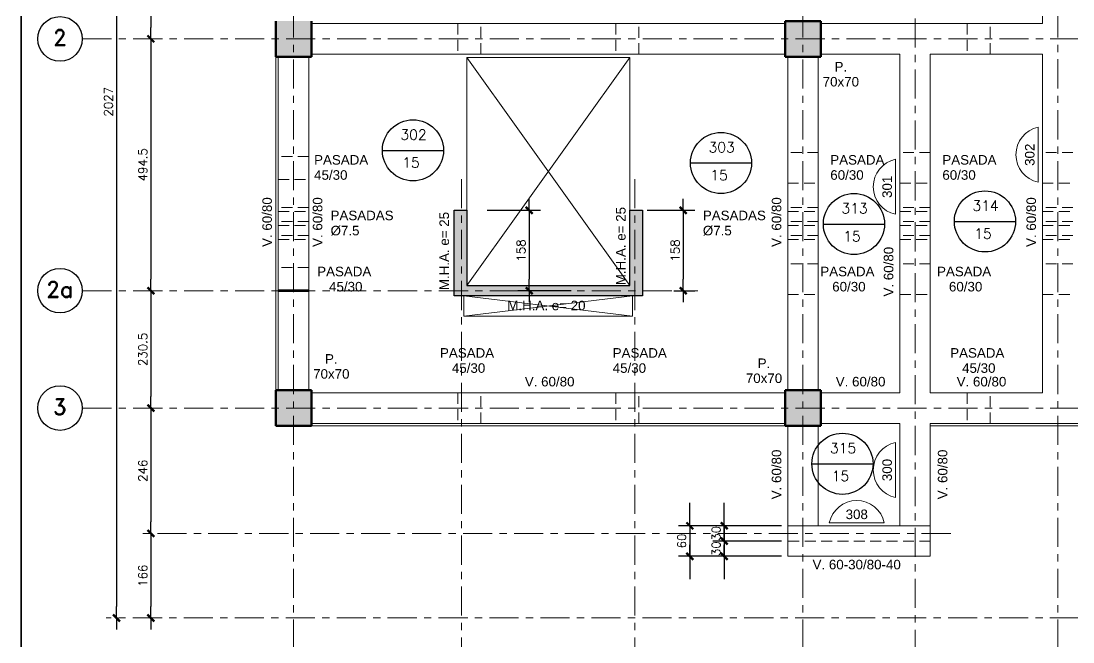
# Model space of a CAD drawing. Extents: x -4 to 6083, y -4 to 8618.
# Drawn here: x 0 to 2065, y 2186 to 3405 of the extents above; entities that cross this region are included whole.
import ezdxf
from ezdxf.enums import TextEntityAlignment as Align

# ---------------------------------------------------------------- set-up
doc = ezdxf.new("R2010")
doc.units = 0
doc.header["$LTSCALE"] = 45
doc.header["$MEASUREMENT"] = 0
doc.linetypes.add('Grid Line', pattern=[2.2225, 1.27, -0.3175, 0.3175, -0.3175])
doc.linetypes.add('RLE-PROYECCION', pattern=[0.71438, 0.47625, -0.23813])
doc.layers.get('0').update_dxf_attribs({"linetype": 'CONTINUOUS'})
for name, color, linetype, lineweight in [('A-DETL-HLIN', 3, 'CONTINUOUS', 70), ('RLE-EJE', 3, 'CONTINUOUS', 25), ('RLE-EJES', 1, 'Grid Line', 9), ('RLE-LOSA', 3, 'CONTINUOUS', 15), ('RLE-MURO', 5, 'CONTINUOUS', 25), ('RLE-PILAR', 5, 'CONTINUOUS', 50), ('RLE-PROYECCION', 2, 'RLE-PROYECCION', 15), ('RLE-SOLID', 252, 'CONTINUOUS', 15), ('RLE-TEXTO-1', 9, 'CONTINUOUS', 9), ('RLE-VANOS', 1, 'CONTINUOUS', 15), ('RLE-VIGA', 3, 'CONTINUOUS', 15)]:
    doc.layers.add(name, color=color, linetype=linetype, lineweight=lineweight)
for name, color, linetype in [('RLA-COTAS', 2, 'CONTINUOUS'), ('RLA-COTAS1', 2, 'CONTINUOUS'), ('RLA-FORMATO', 7, 'CONTINUOUS'), ('RLA-LOSAS', 3, 'CONTINUOUS')]:
    doc.layers.add(name, color=color, linetype=linetype)
doc.styles.add('Arial_1', font='arial.ttf', dxfattribs={"height": 30})
doc.styles.add('Arial_2', font='arial.ttf', dxfattribs={"height": 18.75})
doc.styles.add('ROMAND', font='romand', dxfattribs={"height": 31.5})
doc.styles.add('ROMANS', font='ROMANS.shx', dxfattribs={"height": 16.875})
doc.dimstyles.new('ING-75', dxfattribs={"dimscale": 75, "dimtxt": 0.27, "dimasz": 0.3, "dimexe": 0, "dimexo": 0, "dimgap": 0.1, "dimtad": 1, "dimdec": 1, "dimzin": 12, "dimdsep": 46, "dimtxsty": 'ROMANS', "dimblk": 'TICK1', "dimblk1": 'TICK1', "dimblk2": 'TICK1', "dimcen": 0.09, "dimclrd": 2, "dimclre": 1, "dimclrt": 3, "dimadec": 0, "dimazin": 0, "dimtfac": 1, "dimtdec": 0, "dimtix": 1, "dimtmove": 2, "dimatfit": 3, "dimldrblk": 'TICK1', "dimfxl": 0, "dimfxlon": 1, "dimtolj": 1, "dimtzin": 0, "dimarcsym": 0})

# ---------------------------------------------------------------- blocks, each defined once
blk = doc.blocks.new('TICK1')
at = {"color": 2}
for points in [[(0, 0), (-1, 0)], [(0, 0), (1, 0)]]:
    blk.add_lwpolyline(points, dxfattribs=at)
at = {"color": 2, "const_width": 0.2}
blk.add_lwpolyline([(-0.3, -0.3), (0.3, 0.3)], dxfattribs=at)
blk = doc.blocks.new('*D72')
at = {"layer": 'RLA-COTAS', "color": 2, "lineweight": -2, "transparency": 16777216}
blk.add_line((187.4, 4237.8), (187.4, 2255.8), dxfattribs=at)
at = {"layer": 'RLA-COTAS', "color": 2, "lineweight": -2, "transparency": 16777216, "xscale": 22.5, "yscale": 22.5, "zscale": 22.5}
for p, rotation in [((187.4, 4260.3), 90), ((187.4, 2233.3), 270)]:
    blk.add_blockref('TICK1', p, dxfattribs=dict(at, rotation=rotation))
at = {"layer": 'RLA-COTAS', "color": 3, "transparency": 16777216, "insert": (171.5, 3246.8), "char_height": 16.88, "attachment_point": 5, "rotation": 90, "style": 'ROMANS'}
blk.add_mtext('\\A1;2027', dxfattribs=at)
blk = doc.blocks.new('*D74')
at = {"layer": 'RLA-COTAS', "color": 2, "lineweight": -2, "transparency": 16777216}
blk.add_line((254.9, 3847.8), (254.9, 3392.8), dxfattribs=at)
at = {"layer": 'RLA-COTAS', "color": 2, "lineweight": -2, "transparency": 16777216, "xscale": 22.5, "yscale": 22.5, "zscale": 22.5}
for p, rotation in [((254.9, 3870.3), 90), ((254.9, 3370.3), 270)]:
    blk.add_blockref('TICK1', p, dxfattribs=dict(at, rotation=rotation))
at = {"layer": 'RLA-COTAS', "color": 3, "transparency": 16777216, "insert": (239, 3620.3), "char_height": 16.88, "attachment_point": 5, "rotation": 90, "style": 'ROMANS'}
blk.add_mtext('\\A1;500', dxfattribs=at)
blk = doc.blocks.new('*D75')
at = {"layer": 'RLA-COTAS', "color": 2, "lineweight": -2, "transparency": 16777216}
blk.add_line((254.9, 3347.8), (254.9, 2898.3), dxfattribs=at)
at = {"layer": 'RLA-COTAS', "color": 2, "lineweight": -2, "transparency": 16777216, "xscale": 22.5, "yscale": 22.5, "zscale": 22.5}
for p, rotation in [((254.9, 3370.3), 90), ((254.9, 2875.8), 270)]:
    blk.add_blockref('TICK1', p, dxfattribs=dict(at, rotation=rotation))
at = {"layer": 'RLA-COTAS', "color": 3, "transparency": 16777216, "insert": (239, 3123.1), "char_height": 16.88, "attachment_point": 5, "rotation": 90, "style": 'ROMANS'}
blk.add_mtext('\\A1;494.5', dxfattribs=at)
blk = doc.blocks.new('*D76')
at = {"layer": 'RLA-COTAS', "color": 2, "lineweight": -2, "transparency": 16777216}
blk.add_line((254.9, 2853.3), (254.9, 2667.8), dxfattribs=at)
at = {"layer": 'RLA-COTAS', "color": 2, "lineweight": -2, "transparency": 16777216, "xscale": 22.5, "yscale": 22.5, "zscale": 22.5}
for p, rotation in [((254.9, 2875.8), 90), ((254.9, 2645.3), 270)]:
    blk.add_blockref('TICK1', p, dxfattribs=dict(at, rotation=rotation))
at = {"layer": 'RLA-COTAS', "color": 3, "transparency": 16777216, "insert": (239, 2760.6), "char_height": 16.88, "attachment_point": 5, "rotation": 90, "style": 'ROMANS'}
blk.add_mtext('\\A1;230.5', dxfattribs=at)
blk = doc.blocks.new('*D77')
at = {"layer": 'RLA-COTAS', "color": 2, "lineweight": -2, "transparency": 16777216}
blk.add_line((254.9, 2622.8), (254.9, 2421.8), dxfattribs=at)
at = {"layer": 'RLA-COTAS', "color": 2, "lineweight": -2, "transparency": 16777216, "xscale": 22.5, "yscale": 22.5, "zscale": 22.5}
for p, rotation in [((254.9, 2645.3), 90), ((254.9, 2399.3), 270)]:
    blk.add_blockref('TICK1', p, dxfattribs=dict(at, rotation=rotation))
at = {"layer": 'RLA-COTAS', "color": 3, "transparency": 16777216, "insert": (239, 2522.3), "char_height": 16.88, "attachment_point": 5, "rotation": 90, "style": 'ROMANS'}
blk.add_mtext('\\A1;246', dxfattribs=at)
blk = doc.blocks.new('*D78')
at = {"layer": 'RLA-COTAS', "color": 2, "lineweight": -2, "transparency": 16777216}
blk.add_line((254.9, 2376.8), (254.9, 2255.8), dxfattribs=at)
at = {"layer": 'RLA-COTAS', "color": 2, "lineweight": -2, "transparency": 16777216, "xscale": 22.5, "yscale": 22.5, "zscale": 22.5}
for p, rotation in [((254.9, 2399.3), 90), ((254.9, 2233.3), 270)]:
    blk.add_blockref('TICK1', p, dxfattribs=dict(at, rotation=rotation))
at = {"layer": 'RLA-COTAS', "color": 3, "transparency": 16777216, "insert": (239, 2316.3), "char_height": 16.88, "attachment_point": 5, "rotation": 90, "style": 'ROMANS'}
blk.add_mtext('\\A1;166', dxfattribs=at)
blk = doc.blocks.new('*D97')
at = {"layer": 'RLA-COTAS1', "color": 1, "lineweight": -2, "transparency": 16777216}
for p, q in [((915, 3033.7), (1020, 3033.7)), ((1080, 2875.8), (975, 2875.8))]:
    blk.add_line(p, q, dxfattribs=at)
at = {"layer": 'RLA-COTAS1', "color": 2, "lineweight": -2, "transparency": 16777216}
blk.add_line((997.5, 3011.2), (997.5, 2898.3), dxfattribs=at)
at = {"layer": 'RLA-COTAS1', "color": 2, "lineweight": -2, "transparency": 16777216, "xscale": 22.5, "yscale": 22.5, "zscale": 22.5}
for p, rotation in [((997.5, 3033.7), 90), ((997.5, 2875.8), 270)]:
    blk.add_blockref('TICK1', p, dxfattribs=dict(at, rotation=rotation))
at = {"layer": 'RLA-COTAS1', "color": 3, "transparency": 16777216, "insert": (981.6, 2954.8), "char_height": 16.88, "attachment_point": 5, "rotation": 90, "style": 'ROMANS'}
blk.add_mtext('\\A1;158', dxfattribs=at)
blk = doc.blocks.new('*D98')
at = {"layer": 'RLA-COTAS1', "color": 1, "lineweight": -2, "transparency": 16777216}
for p, q in [((1229.2, 3033.7), (1322.4, 3033.7)), ((1281.4, 2875.8), (1322.4, 2875.8))]:
    blk.add_line(p, q, dxfattribs=at)
at = {"layer": 'RLA-COTAS1', "color": 2, "lineweight": -2, "transparency": 16777216}
blk.add_line((1299.9, 3011.2), (1299.9, 2898.3), dxfattribs=at)
at = {"layer": 'RLA-COTAS1', "color": 2, "lineweight": -2, "transparency": 16777216, "xscale": 22.5, "yscale": 22.5, "zscale": 22.5}
for p, rotation in [((1299.9, 3033.7), 90), ((1299.9, 2875.8), 270)]:
    blk.add_blockref('TICK1', p, dxfattribs=dict(at, rotation=rotation))
at = {"layer": 'RLA-COTAS1', "color": 3, "transparency": 16777216, "insert": (1284, 2954.8), "char_height": 16.88, "attachment_point": 5, "rotation": 90, "style": 'ROMANS'}
blk.add_mtext('\\A1;158', dxfattribs=at)
blk = doc.blocks.new('*D103')
at = {"layer": 'RLA-COTAS1', "color": 1, "lineweight": -2, "transparency": 16777216}
for p, q in [((915, 3033.7), (1020, 3033.7)), ((1080, 2875.8), (975, 2875.8))]:
    blk.add_line(p, q, dxfattribs=at)
at = {"layer": 'RLA-COTAS1', "color": 2, "lineweight": -2, "transparency": 16777216}
blk.add_line((997.5, 3011.2), (997.5, 2898.3), dxfattribs=at)
at = {"layer": 'RLA-COTAS1', "color": 2, "lineweight": -2, "transparency": 16777216, "xscale": 22.5, "yscale": 22.5, "zscale": 22.5}
for p, rotation in [((997.5, 3033.7), 90), ((997.5, 2875.8), 270)]:
    blk.add_blockref('TICK1', p, dxfattribs=dict(at, rotation=rotation))
at = {"layer": 'RLA-COTAS1', "color": 3, "transparency": 16777216, "insert": (981.6, 2954.8), "char_height": 16.88, "attachment_point": 5, "rotation": 90, "style": 'ROMANS'}
blk.add_mtext('\\A1;158', dxfattribs=at)
blk = doc.blocks.new('*D104')
at = {"layer": 'RLA-COTAS1', "color": 1, "lineweight": -2, "transparency": 16777216}
for p, q in [((1229.2, 3033.7), (1322.4, 3033.7)), ((1281.4, 2875.8), (1322.4, 2875.8))]:
    blk.add_line(p, q, dxfattribs=at)
at = {"layer": 'RLA-COTAS1', "color": 2, "lineweight": -2, "transparency": 16777216}
blk.add_line((1299.9, 3011.2), (1299.9, 2898.3), dxfattribs=at)
at = {"layer": 'RLA-COTAS1', "color": 2, "lineweight": -2, "transparency": 16777216, "xscale": 22.5, "yscale": 22.5, "zscale": 22.5}
for p, rotation in [((1299.9, 3033.7), 90), ((1299.9, 2875.8), 270)]:
    blk.add_blockref('TICK1', p, dxfattribs=dict(at, rotation=rotation))
at = {"layer": 'RLA-COTAS1', "color": 3, "transparency": 16777216, "insert": (1284, 2954.8), "char_height": 16.88, "attachment_point": 5, "rotation": 90, "style": 'ROMANS'}
blk.add_mtext('\\A1;158', dxfattribs=at)
blk = doc.blocks.new('*D114')
at = {"layer": 'RLA-COTAS1', "color": 2, "lineweight": -2, "transparency": 16777216}
for p, q in [((1380.3, 2436.8), (1380.3, 2459.3)), ((1380.3, 2414.3), (1380.3, 2384.3)), ((1380.3, 2361.8), (1380.3, 2339.3))]:
    blk.add_line(p, q, dxfattribs=at)
at = {"layer": 'RLA-COTAS1', "color": 1, "lineweight": -2, "transparency": 16777216}
for p, q in [((1492.8, 2414.3), (1357.8, 2414.3)), ((1492.8, 2384.3), (1357.8, 2384.3))]:
    blk.add_line(p, q, dxfattribs=at)
at = {"layer": 'RLA-COTAS1', "color": 2, "lineweight": -2, "transparency": 16777216, "xscale": 22.5, "yscale": 22.5, "zscale": 22.5}
for p, rotation in [((1380.3, 2414.3), 270), ((1380.3, 2384.3), 90)]:
    blk.add_blockref('TICK1', p, dxfattribs=dict(at, rotation=rotation))
at = {"layer": 'RLA-COTAS1', "color": 3, "transparency": 16777216, "insert": (1364.4, 2399.3), "char_height": 16.88, "attachment_point": 5, "rotation": 90, "style": 'ROMANS'}
blk.add_mtext('\\A1;30', dxfattribs=at)
blk = doc.blocks.new('*D115')
at = {"layer": 'RLA-COTAS1', "color": 2, "lineweight": -2, "transparency": 16777216}
for p, q in [((1380.3, 2406.8), (1380.3, 2429.3)), ((1380.3, 2384.3), (1380.3, 2354.3)), ((1380.3, 2331.8), (1380.3, 2309.3))]:
    blk.add_line(p, q, dxfattribs=at)
at = {"layer": 'RLA-COTAS1', "color": 1, "lineweight": -2, "transparency": 16777216}
for p, q in [((1492.8, 2384.3), (1357.8, 2384.3)), ((1492.8, 2354.3), (1357.8, 2354.3))]:
    blk.add_line(p, q, dxfattribs=at)
at = {"layer": 'RLA-COTAS1', "color": 2, "lineweight": -2, "transparency": 16777216, "xscale": 22.5, "yscale": 22.5, "zscale": 22.5}
for p, rotation in [((1380.3, 2384.3), 270), ((1380.3, 2354.3), 90)]:
    blk.add_blockref('TICK1', p, dxfattribs=dict(at, rotation=rotation))
at = {"layer": 'RLA-COTAS1', "color": 3, "transparency": 16777216, "insert": (1364.4, 2369.3), "char_height": 16.88, "attachment_point": 5, "rotation": 90, "style": 'ROMANS'}
blk.add_mtext('\\A1;30', dxfattribs=at)
blk = doc.blocks.new('*D116')
at = {"layer": 'RLA-COTAS1', "color": 2, "lineweight": -2, "transparency": 16777216}
for p, q in [((1312.8, 2436.8), (1312.8, 2459.3)), ((1312.8, 2414.3), (1312.8, 2354.3)), ((1312.8, 2331.8), (1312.8, 2309.3))]:
    blk.add_line(p, q, dxfattribs=at)
at = {"layer": 'RLA-COTAS1', "color": 1, "lineweight": -2, "transparency": 16777216}
for p, q in [((1425.3, 2414.3), (1290.3, 2414.3)), ((1425.3, 2354.3), (1290.3, 2354.3))]:
    blk.add_line(p, q, dxfattribs=at)
at = {"layer": 'RLA-COTAS1', "color": 2, "lineweight": -2, "transparency": 16777216, "xscale": 22.5, "yscale": 22.5, "zscale": 22.5}
for p, rotation in [((1312.8, 2414.3), 270), ((1312.8, 2354.3), 90)]:
    blk.add_blockref('TICK1', p, dxfattribs=dict(at, rotation=rotation))
at = {"layer": 'RLA-COTAS1', "color": 3, "transparency": 16777216, "insert": (1296.9, 2384.3), "char_height": 16.88, "attachment_point": 5, "rotation": 90, "style": 'ROMANS'}
blk.add_mtext('\\A1;60', dxfattribs=at)

msp = doc.modelspace()

# ---------------------------------------------------------------- hatches: boundary and pattern name
at = {"layer": 'RLE-SOLID'}
for points in [[(569.967, 3335.346), (569.967, 3405.346), (499.967, 3405.346), (499.967, 3335.346)], [(1499.967, 3335.346), (1569.967, 3335.346), (1569.967, 3405.346), (1499.967, 3405.346)], [(569.967, 2610.329), (569.967, 2680.329), (499.967, 2680.329), (499.967, 2610.329)], [(1569.967, 2610.329), (1569.967, 2680.329), (1499.967, 2680.329), (1499.967, 2610.329)]]:
    msp.add_hatch(color=256, dxfattribs=at).paths.add_polyline_path(points, flags=0)
for points in [[(849.967, 2885.829), (874.967, 2885.829), (874.967, 3033.709), (849.967, 3033.709)], [(1194.967, 2885.829), (1219.967, 2885.829), (1219.967, 3033.709), (1194.967, 3033.709)], [(1219.967, 2865.829), (1219.967, 2885.829), (849.967, 2885.829), (849.967, 2865.829)]]:
    msp.add_hatch(color=256, dxfattribs=at).paths.add_polyline_path(points)

# ---------------------------------------------------------------- linework, layer by layer
at = {"layer": 'A-DETL-HLIN'}
msp.add_line((504.967, 2876.168), (564.967, 2876.168), dxfattribs=at)
at = {"layer": 'RLA-FORMATO', "color": 6, "linetype": 'Continuous'}
for p, q in [((0, 8617.5), (0, 0)), ((0, 0), (0, 7890))]:
    msp.add_line(p, q, dxfattribs=at)
at = {"layer": 'RLA-LOSAS'}
for p, q in [((709.301, 3151.401), (829.301, 3151.401)), ((1314.155, 3126.705), (1434.155, 3126.705)), ((1575.003, 3006.705), (1695.003, 3006.705)), ((1832.155, 3011.863), (1952.155, 3011.863)), ((1552.461, 2536.005), (1672.461, 2536.005))]:
    msp.add_line(p, q, dxfattribs=at)
for centre in [(769.301, 3151.401), (1374.155, 3126.705), (1635.003, 3006.705), (1892.155, 3011.863), (1612.461, 2536.005)]:
    msp.add_circle(centre, 60, dxfattribs=at)
at = {"layer": 'RLE-EJE'}
for centre in [(76.485, 3370.346), (76.485, 2875.829), (76.485, 2645.329)]:
    msp.add_circle(centre, 43.75, dxfattribs=at)
at = {"layer": 'RLE-EJES'}
for p, q in [((534.967, 4830.329), (534.967, 1748.329)), ((1534.967, 4830.329), (1534.967, 1748.329)), ((2034.967, 4730.346), (2034.967, 1860.346)), ((1754.972, 3510.346), (1754.972, 1860.346)), ((120.235, 3370.346), (5959.23, 3370.346)), ((864.967, 3095.078), (864.967, 1748.329)), ((1204.967, 3095.078), (1204.967, 1748.329)), ((120.235, 2875.829), (1328.779, 2875.829)), ((120.235, 2645.329), (5959.23, 2645.329)), ((1824.972, 2399.346), (234.972, 2399.346)), ((3677.154, 2233.329), (167.154, 2233.329))]:
    msp.add_line(p, q, dxfattribs=at)
at = {"layer": 'RLE-LOSA'}
for p, q in [((499.966, 2680.329), (499.966, 3335.346)), ((1194.967, 3333.709), (874.967, 3333.709)), ((874.967, 3333.709), (874.967, 3033.709)), ((1194.967, 3033.709), (1194.967, 3333.709)), ((1499.967, 2610.329), (569.967, 2610.329)), ((2499.967, 2610.329), (1784.972, 2610.329))]:
    msp.add_line(p, q, dxfattribs=at)
msp.add_lwpolyline([(869.467, 2865.829), (1200.467, 2865.829), (1200.467, 2825.879), (869.467, 2825.879)], close=True, dxfattribs=at)
at = {"layer": 'RLE-MURO'}
for p, q in [((849.967, 2865.829), (849.967, 3033.709)), ((849.967, 3033.709), (874.967, 3033.709)), ((874.967, 3033.709), (874.967, 2885.829)), ((1194.967, 2885.829), (1194.967, 3033.709)), ((1194.967, 3033.709), (1219.967, 3033.709)), ((1219.967, 3033.709), (1219.967, 2865.829)), ((874.967, 2885.829), (1194.967, 2885.829)), ((1219.967, 2865.829), (849.967, 2865.829))]:
    msp.add_line(p, q, dxfattribs=at)
at = {"layer": 'RLE-PILAR'}
for p, q in [((499.967, 3335.346), (499.967, 3405.346)), ((569.967, 3405.346), (569.967, 3335.346)), ((1499.967, 3405.346), (1569.967, 3405.346)), ((1499.967, 3335.346), (1499.967, 3405.346)), ((1569.967, 3405.346), (1569.967, 3335.346)), ((569.967, 3335.346), (499.967, 3335.346)), ((1569.967, 3335.346), (1499.967, 3335.346)), ((499.967, 2680.329), (569.967, 2680.329)), ((499.967, 2610.329), (499.967, 2680.329)), ((569.967, 2680.329), (569.967, 2610.329)), ((1499.967, 2680.329), (1569.967, 2680.329)), ((1499.967, 2610.329), (1499.967, 2680.329)), ((1569.967, 2680.329), (1569.967, 2610.329)), ((569.967, 2610.329), (499.967, 2610.329)), ((1569.967, 2610.329), (1499.967, 2610.329))]:
    msp.add_line(p, q, dxfattribs=at)
at = {"layer": 'RLE-PROYECCION'}
for p, q in [((857.467, 3400.346), (857.467, 3340.346)), ((902.467, 3340.346), (902.467, 3400.346)), ((1167.467, 3400.346), (1167.467, 3340.346)), ((1212.467, 3340.346), (1212.467, 3400.346)), ((1857.467, 3400.346), (1857.467, 3340.346)), ((1902.467, 3340.346), (1902.467, 3400.346)), ((564.967, 3139.507), (504.967, 3139.507)), ((1564.967, 3147.007), (1504.967, 3147.007)), ((1784.972, 3147.007), (1724.972, 3147.007)), ((2064.967, 3147.007), (2004.967, 3147.007)), ((504.967, 3094.507), (564.967, 3094.507)), ((1504.967, 3087.007), (1564.967, 3087.007)), ((1724.972, 3087.007), (1784.972, 3087.007)), ((2004.967, 3087.007), (2064.967, 3087.007)), ((564.967, 3039.088), (504.967, 3039.088)), ((1564.967, 3039.088), (1504.967, 3039.088)), ((1784.972, 3039.088), (1724.972, 3039.088)), ((2064.967, 3039.088), (2004.967, 3039.088)), ((504.967, 3031.588), (564.967, 3031.588)), ((1504.967, 3031.588), (1564.967, 3031.588)), ((1724.972, 3031.588), (1784.972, 3031.588)), ((2004.967, 3031.588), (2064.967, 3031.588)), ((564.967, 3011.588), (504.967, 3011.588)), ((504.967, 3004.088), (564.967, 3004.088)), ((1564.967, 3011.588), (1504.967, 3011.588)), ((1504.967, 3004.088), (1564.967, 3004.088)), ((1784.972, 3011.588), (1724.972, 3011.588)), ((1724.972, 3004.088), (1784.972, 3004.088)), ((2064.967, 3011.588), (2004.967, 3011.588)), ((2004.967, 3004.088), (2064.967, 3004.088)), ((564.967, 2984.088), (504.967, 2984.088)), ((504.967, 2976.588), (564.967, 2976.588)), ((1564.967, 2984.088), (1504.967, 2984.088)), ((1504.967, 2976.588), (1564.967, 2976.588)), ((1784.972, 2984.088), (1724.972, 2984.088)), ((1724.972, 2976.588), (1784.972, 2976.588)), ((2064.967, 2984.088), (2004.967, 2984.088)), ((2004.967, 2976.588), (2064.967, 2976.588)), ((564.967, 2921.168), (504.967, 2921.168)), ((1564.967, 2928.668), (1504.967, 2928.668)), ((1784.972, 2928.668), (1724.972, 2928.668)), ((2064.967, 2928.668), (2004.967, 2928.668)), ((1504.967, 2868.668), (1564.967, 2868.668)), ((1724.972, 2868.668), (1784.972, 2868.668)), ((2004.967, 2868.668), (2064.967, 2868.668)), ((857.467, 2675.346), (857.467, 2615.346)), ((902.467, 2615.346), (902.467, 2675.346)), ((1167.467, 2675.346), (1167.467, 2615.346)), ((1212.467, 2615.346), (1212.467, 2675.346)), ((1857.467, 2675.346), (1857.467, 2615.346)), ((1902.467, 2615.346), (1902.467, 2675.346)), ((1784.972, 2384.346), (1504.967, 2384.346))]:
    msp.add_line(p, q, dxfattribs=at)
at = {"layer": 'RLE-TEXTO-1'}
for p, q in [((1996.693, 3088.826), (1996.693, 3196.826)), ((1716.698, 3025.845), (1716.698, 3133.845)), ((1716.698, 2469.801), (1716.698, 2577.801)), ((1586.577, 2420.206), (1694.577, 2420.206))]:
    msp.add_line(p, q, dxfattribs=at)
for centre, start, end in [((2008.181, 3142.826), 102.010217, 257.989783), ((1728.186, 3079.845), 102.010217, 257.989783), ((1728.186, 2523.801), 102.010217, 257.989783), ((1640.577, 2408.718), 12.010217, 167.989783)]:
    msp.add_arc(centre, 55.208, start, end, dxfattribs=at)
at = {"layer": 'RLE-VANOS'}
for p, q in [((874.967, 3333.709), (1194.967, 2885.829)), ((874.967, 2885.829), (1194.967, 3333.709)), ((874.967, 2885.829), (1194.967, 3333.709)), ((874.967, 3333.709), (1194.967, 2885.829)), ((869.467, 2865.829), (1200.467, 2825.879)), ((869.467, 2825.879), (1200.467, 2865.829))]:
    msp.add_line(p, q, dxfattribs=at)
at = {"layer": 'RLE-VIGA'}
for p, q in [((2004.967, 4230.346), (2004.967, 3400.346)), ((569.967, 3400.346), (1499.967, 3400.346)), ((1569.967, 3400.346), (2004.967, 3400.346)), ((504.967, 3335.346), (504.967, 2680.329)), ((564.967, 3335.346), (564.967, 2680.329)), ((569.967, 3340.346), (1499.967, 3340.346)), ((1504.967, 3335.346), (1504.967, 2680.329)), ((1564.967, 3335.346), (1564.967, 2680.329)), ((1569.967, 3340.346), (1724.972, 3340.346)), ((1724.972, 3340.346), (1724.972, 2675.346)), ((1784.972, 3340.346), (2004.967, 3340.346)), ((1784.972, 3340.346), (1784.972, 2675.346)), ((2004.967, 3340.346), (2004.967, 2675.346)), ((569.967, 2675.346), (1499.967, 2675.346)), ((1569.967, 2675.346), (1724.972, 2675.346)), ((1784.972, 2675.346), (2004.967, 2675.346)), ((569.967, 2615.346), (1499.967, 2615.346)), ((1504.967, 2610.329), (1504.967, 2414.346)), ((1564.967, 2610.329), (1564.967, 2414.346)), ((1569.967, 2615.346), (1724.972, 2615.346)), ((1724.972, 2615.346), (1724.972, 2414.346)), ((1784.972, 2615.346), (2499.967, 2615.346)), ((1784.972, 2615.346), (1784.972, 2414.346)), ((1564.967, 2414.346), (1504.967, 2414.346)), ((1504.967, 2354.346), (1504.967, 2414.346)), ((1504.967, 2414.346), (1784.972, 2414.346)), ((1784.972, 2414.346), (1724.972, 2414.346)), ((1784.972, 2414.346), (1784.972, 2354.346)), ((1504.967, 2354.346), (1784.972, 2354.346))]:
    msp.add_line(p, q, dxfattribs=at)

# ---------------------------------------------------------------- texts
at = {"layer": 'RLA-LOSAS', "char_height": 20, "width": 1, "attachment_point": 2, "line_spacing_factor": 0.941778, "style": 'ROMAND'}
for s, insert in [('302', (770.572, 3192.191)), ('303', (1375.427, 3167.495)), ('15', (765.446, 3137.452)), ('15', (1370.301, 3112.756)), ('313', (1636.274, 3047.495)), ('314', (1893.426, 3052.653)), ('15', (1888.3, 2997.914)), ('15', (1631.148, 2992.756)), ('315', (1613.732, 2576.794)), ('15', (1608.606, 2522.056))]:
    msp.add_mtext(s, dxfattribs=dict(at, insert=insert))
at = {"layer": 'RLE-EJE', "color": 5, "char_height": 31.25, "width": 1, "attachment_point": 2, "line_spacing_factor": 0.941778, "style": 'ROMAND'}
for s, insert in [('2', (76.291, 3388.477)), ('2a', (76.291, 2893.961)), ('3', (76.291, 2663.461))]:
    msp.add_mtext(s, dxfattribs=dict(at, insert=insert))
at = {"layer": 'RLE-TEXTO-1', "style": 'Arial_1'}
for s, p in [('302', (1989.499, 3142.786)), ('301', (1709.504, 3079.804)), ('300', (1709.504, 2523.76))]:
    msp.add_text(s, height=18.75, rotation=90, dxfattribs=at).set_placement(p, align=Align.CENTER)
msp.add_text('308', height=18.75, dxfattribs=at).set_placement((1640.536, 2427.4), align=Align.CENTER)
at = {"layer": 'RLE-TEXTO-1', "char_height": 18.75, "attachment_point": 2, "line_spacing_factor": 0.941778, "style": 'Arial_2'}
for s, insert, width in [('P.\\P70x70', (1609.338, 3324.979), 116.84425), ('M.H.A. e= 20', (1031.325, 2856.224), 183.41563), ('P.\\P70x70', (609.106, 2751.277), 116.84425), ('P.\\P70x70', (1458.488, 2742.776), 116.84425), ('V. 60/80', (1037.697, 2706.657), 116.84425), ('V. 60/80', (1648.095, 2706.657), 116.84425), ('V. 60/80', (1885.416, 2706.657), 116.84425), ('V. 60-30/80-40', (1640.405, 2347.51), 207.28951)]:
    msp.add_mtext(s, dxfattribs=dict(at, insert=insert, width=width))
at = {"layer": 'RLE-TEXTO-1', "char_height": 18.75, "width": 78.7658, "attachment_point": 1, "style": 'Arial_2'}
for s, insert in [('PASADA ', (575.274, 3142.184)), ('PASADA ', (1588.588, 3142.184)), ('PASADA ', (1808.593, 3142.184)), ('45/30', (575.274, 3112.418)), ('60/30', (1588.588, 3112.418)), ('60/30', (1808.593, 3112.418)), ('PASADAS ', (607.605, 3033.015)), ('PASADAS ', (1338.415, 3033.015)), ('Ø7.5', (607.605, 3003.249)), ('Ø7.5', (1338.415, 3003.249)), ('PASADA ', (581.375, 2922.916)), ('PASADA ', (1569.058, 2922.916)), ('PASADA ', (1798.189, 2922.916)), ('45/30', (604.692, 2893.15)), ('60/30', (1592.374, 2893.15)), ('60/30', (1821.505, 2893.15)), ('PASADA ', (822.415, 2763.092)), ('PASADA ', (1161.453, 2763.092)), ('PASADA ', (1824.017, 2763.092)), ('45/30', (845.731, 2733.326)), ('45/30', (1161.453, 2733.326)), ('45/30', (1847.333, 2733.326))]:
    msp.add_mtext(s, dxfattribs=dict(at, insert=insert))
at = {"layer": 'RLE-TEXTO-1', "char_height": 18.75, "attachment_point": 2, "rotation": 90, "line_spacing_factor": 0.941778, "style": 'Arial_2'}
for s, insert, width in [('V. 60/80', (473.656, 3010.568), 116.84425), ('V. 60/80', (572.737, 3010.576), 116.84425), ('V. 60/80', (1473.656, 3010.568), 116.84425), ('V. 60/80', (1973.656, 3010.576), 116.84425), ('M.H.A. e= 25', (1167.997, 2963.454), 183.41563), ('M.H.A. e= 25', (821.38, 2953.755), 183.41563), ('V. 60/80', (1693.661, 2913.206), 116.84425), ('V. 60/80', (1473.656, 2515.068), 116.84425), ('V. 60/80', (1799.699, 2515.068), 116.84425)]:
    msp.add_mtext(s, dxfattribs=dict(at, insert=insert, width=width))

# ---------------------------------------------------------------- dimensions: what is measured, and where the dimension line sits
at = {"layer": 'RLA-COTAS'}
for base, p1, p2, picture, middle in [((187.45, 2233.329), (194.95, 4260.346), (194.95, 2233.329), '*D72', (171.512, 3246.838)), ((254.95, 3370.346), (262.45, 3870.328), (262.45, 3370.346), '*D74', (239.012, 3620.337)), ((254.95, 2875.829), (262.45, 3370.346), (262.45, 2875.829), '*D75', (239.012, 3123.088)), ((254.95, 2645.329), (262.45, 2875.829), (262.45, 2645.329), '*D76', (239.012, 2760.579)), ((254.95, 2399.346), (262.45, 2645.329), (262.45, 2399.346), '*D77', (239.012, 2522.338)), ((254.95, 2233.329), (262.45, 2399.346), (262.45, 2233.329), '*D78', (239.012, 2316.338))]:
    dim = msp.add_linear_dim(base=base, p1=p1, p2=p2, angle=90, dimstyle='ING-75', override={"dimexe": 0, "dimexo": 0, "dimdec": 1, "dimfxl": 0, "dimfxlon": 1}, dxfattribs=at)
    dim.commit()
    dim.dimension.update_dxf_attribs({"geometry": picture, "text_midpoint": middle})
at = {"layer": 'RLA-COTAS1'}
for base, p1, p2, override, picture, middle in [((997.517, 2875.829), (892.517, 3033.709), (1102.517, 2875.829), {"dimexe": 0.3, "dimexo": 0, "dimdec": 0, "dimfxl": 1.1, "dimfxlon": 1}, '*D97', (981.579, 2954.769)), ((997.517, 2875.829), (892.517, 3033.709), (1102.517, 2875.829), {"dimexe": 0.3, "dimexo": 0, "dimdec": 0, "dimfxl": 1.1, "dimfxlon": 1}, '*D103', (981.579, 2954.769)), ((1299.94, 2875.829), (1229.205, 3033.709), (1281.351, 2875.829), {"dimexe": 0.3, "dimexo": 0, "dimdec": 0, "dimfxl": 1.1, "dimfxlon": 1}, '*D98', (1284.003, 2954.769)), ((1299.94, 2875.829), (1229.205, 3033.709), (1281.351, 2875.829), {"dimexe": 0.3, "dimexo": 0, "dimdec": 0, "dimfxl": 1.1, "dimfxlon": 1}, '*D104', (1284.003, 2954.769)), ((1312.832, 2354.346), (1425.332, 2414.346), (1425.332, 2354.346), {"dimexe": 0.3, "dimexo": 0, "dimdec": 2, "dimfxl": 1.5, "dimfxlon": 1}, '*D116', (1296.895, 2384.346)), ((1380.332, 2384.346), (1492.832, 2414.346), (1492.832, 2384.346), {"dimexe": 0.3, "dimexo": 0, "dimdec": 2, "dimfxl": 1.5, "dimfxlon": 1}, '*D114', (1364.395, 2399.346)), ((1380.332, 2354.346), (1492.832, 2384.346), (1492.832, 2354.346), {"dimexe": 0.3, "dimexo": 0, "dimdec": 2, "dimfxl": 1.5, "dimfxlon": 1}, '*D115', (1364.395, 2369.346))]:
    dim = msp.add_linear_dim(base=base, p1=p1, p2=p2, angle=90, dimstyle='ING-75', override=override, dxfattribs=at)
    dim.commit()
    dim.dimension.update_dxf_attribs({"geometry": picture, "text_midpoint": middle})

doc.saveas('drawing.dxf')
